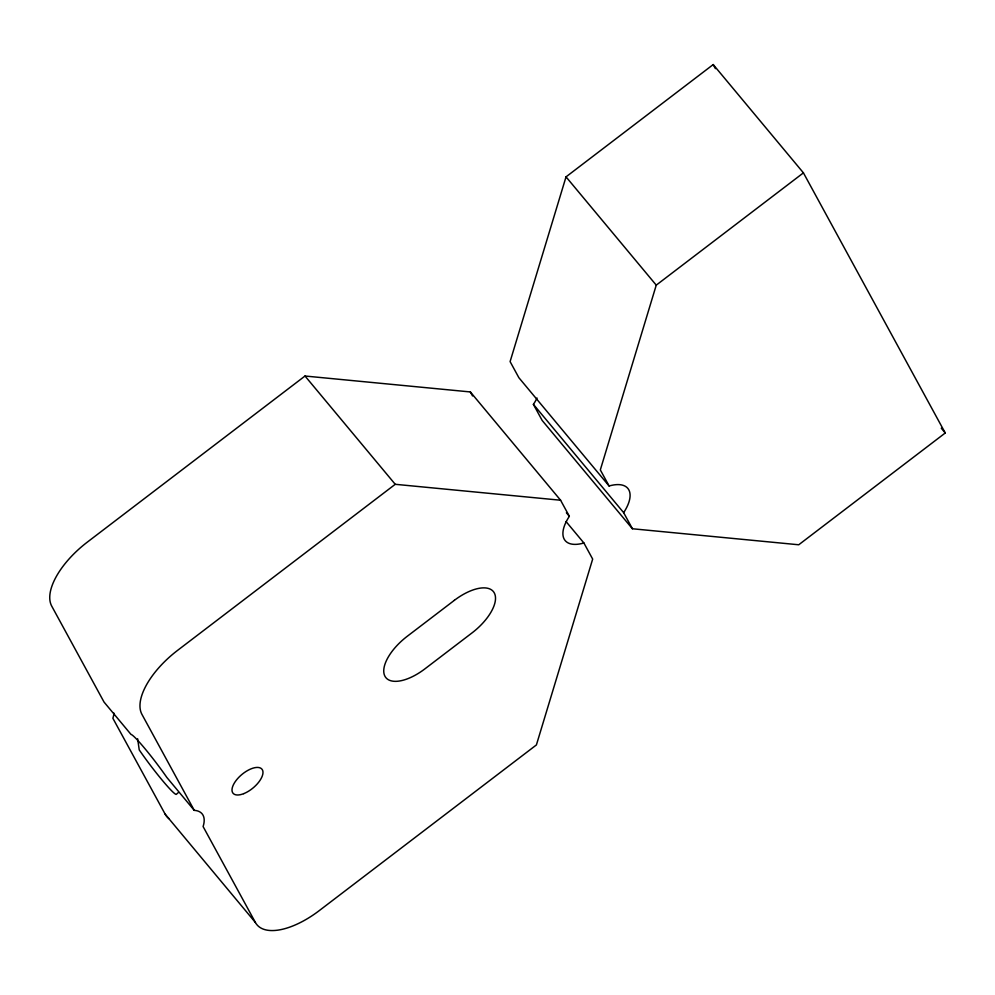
<?xml version="1.0" encoding="UTF-8"?>
<svg xmlns="http://www.w3.org/2000/svg" width="995" height="995" viewBox="0 0 995 995"><rect width="100%" height="100%" fill="white"/><g stroke="black" fill="none" stroke-linecap="round" stroke-linejoin="round"><path stroke-width="1.49" d="M566.031 176.861L510.099 361.608L518.88 377.714L609.102 485.995A40.758 18.967 -39.8 0 1 623.641 512.649L632.41 528.755L798.736 544.775L945.25 432.987L803.425 172.856L713.204 64.563L566.031 176.861L656.252 285.142L600.321 469.901L609.102 485.995M178.304 792.605L176.277 794.358A37.623 3.06 52.7 0 1 162.061 780.018A37.623 3.06 52.7 0 1 139.238 749.907L137.646 738.775M305.017 376.023L87.224 542.2A62.697 29.191 -39.8 0 0 51.728 606.117L104.04 702.072L131.029 734.459A37.623 3.06 52.7 0 1 166.824 777.418L194.261 810.353A37.623 17.512 -39.8 0 1 203.092 826.546L255.416 922.502A62.697 29.191 -39.8 0 0 319.271 910.612L536.404 744.932L592.672 559.078L583.891 542.984A40.758 18.967 -39.8 0 1 569.364 516.318L560.583 500.224L470.361 391.943L305.017 376.023L395.239 484.304L560.583 500.224M395.239 484.304L177.446 650.481A62.697 29.191 -39.8 0 0 141.949 714.398L194.261 810.353M656.252 285.142L803.425 172.856M941.282 428.223L945.25 432.987M537.026 398.012A40.758 18.967 -39.8 0 1 533.407 404.368L623.641 512.649M632.41 528.755L542.188 420.475L533.407 404.368M566.379 512.748L569.364 516.318M566.043 521.554L583.891 542.984M113.94 713.092A37.623 17.512 -39.8 0 1 112.87 718.266L165.195 814.221L255.416 922.502M713.204 64.563L715.43 68.655M470.361 391.943L472.55 395.96M169.225 818.81A62.697 29.191 -39.8 0 1 165.195 814.221M454.367 600.333L407.166 636.352A39.191 18.246 -39.8 0 0 384.978 676.301A39.191 18.246 -39.8 0 0 424.902 668.864L472.09 632.857A39.191 18.246 -39.8 0 0 494.279 592.908A39.191 18.246 -39.8 0 0 454.367 600.333M243.725 793.649A18.805 8.756 -39.8 0 0 262.394 769.844A18.805 8.756 -39.8 0 0 236.35 780.142A18.805 8.756 -39.8 0 0 243.725 793.649"/></g></svg>
